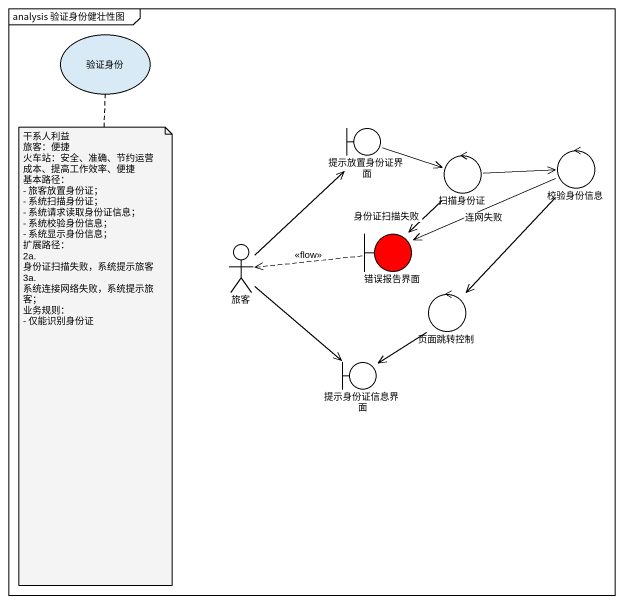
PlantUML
@startuml
mainframe analysis 验证身份健壮性图
usecase 验证身份
boundary 提示放置身份证界面
control 扫描身份证
control 校验身份信息
actor 旅客
boundary 错误报告界面 #FF0000
control 页面跳转控制
boundary 提示身份证信息界面
提示放置身份证界面 -right-> 扫描身份证
扫描身份证 -right-> 校验身份信息
扫描身份证 --> 错误报告界面 : 身份证扫描失败
校验身份信息 -left-> 错误报告界面 : 连网失败
校验身份信息 --> 页面跳转控制
旅客 -up-> 提示放置身份证界面
旅客 --> 提示身份证信息界面
错误报告界面 .left.> 旅客 : <<flow>>
页面跳转控制 --> 提示身份证信息界面
note bottom of 验证身份
  干系人利益
  旅客：便捷
  火车站：安全、准确、节约运营成本、提高工作效率、便捷
  基本路径：
  - 旅客放置身份证；
  - 系统扫描身份证；
  - 系统请求读取身份证信息；
  - 系统校验身份信息；
  - 系统显示身份信息；
  扩展路径：
  2a. 身份证扫描失败，系统提示旅客
  3a. 系统连接网络失败，系统提示旅客；
  业务规则：
  - 仅能识别身份证
end note
@enduml
